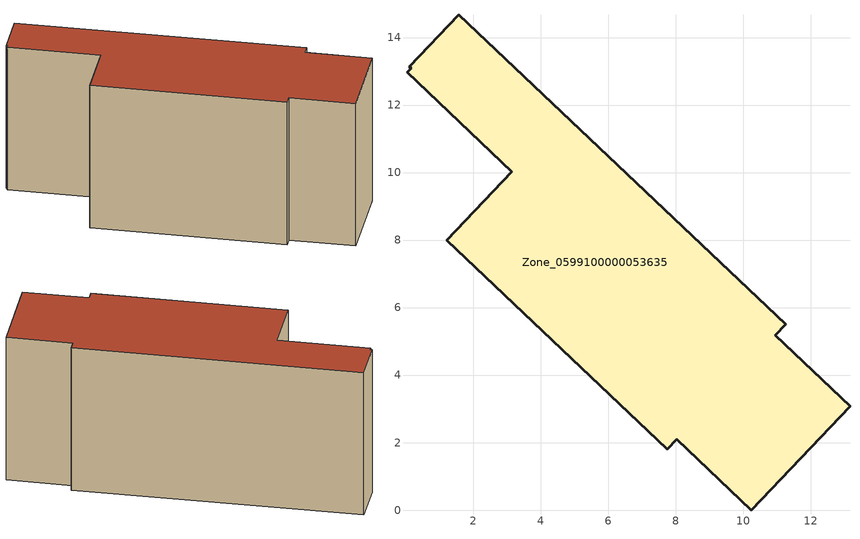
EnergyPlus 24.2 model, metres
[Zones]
Zone_0599100000053635
 floor ground (C_G): 10.96,5.18 13.17,3.08 10.24,0 8.03,2.1 7.75,1.8 1.22,7.99 3.15,10.03 0.06,12.97 0.16,13.08 0.1,13.13 1.57,14.67 11.26,5.5 z2.56
 wall outside (C_F): 1.22,7.99 7.75,1.8 8.03,2.1 10.24,0 13.17,3.08 10.96,5.18 11.26,5.5 1.57,14.67 0.1,13.13 0.16,13.08 0.06,12.97 3.15,10.03 1.22,7.99 z2.56:9.88
 roof outside (C_R): 0.16,13.08 0.06,12.97 3.15,10.03 1.22,7.99 7.75,1.8 8.03,2.1 10.24,0 13.17,3.08 10.96,5.18 11.26,5.5 1.57,14.67 0.1,13.13 z9.88
[BUILDING]
Pand.0599100000053635: North Axis=0; Terrain=City; Loads Convergence Tolerance Value=0.04; Temperature Convergence Tolerance Value=0.4; Solar Distribution=FullExterior; Maximum Number of Warmup Days=25; Minimum Number of Warmup Days=1
[Site:Location]
Rotterdam.The.Hague.AP_ZH_NLD Design_Conditions: Latitude=51.96; Longitude=4.45; Time Zone=1; Elevation=-4.5
[SITE:GROUNDTEMPERATURE:BUILDINGSURFACE]
18, 18, 18, 18, 18, 18, 18, 18, 18, 18, 18, 18
[MATERIAL] Thermal Absorptance=0.9; Solar Absorptance=0.7; Visible Absorptance=0.7
Name | Roughness | Thickness | Conductivity | Density | Specific Heat
G.TI.1975-1991 | MediumSmooth | 0.15 | 0.288461 | 540 | 1210
F.TI.1975-1991 | Rough | 0.3 | 0.230769 | 1920 | 840
R.TI.1975-1991 | MediumRough | 0.2 | 0.153846 | 1500 | 1000
[CONSTRUCTION]
C_G: G.TI.1975-1991
C_F: F.TI.1975-1991
C_R: R.TI.1975-1991
[ZONE]
Zone_0599100000053635: Type=1; Multiplier=1; Ceiling Height=Autocalculate; Volume=Autocalculate; Floor Area=autocalculate; Part of Total Floor Area=Yes
[ZONEINFILTRATION:DESIGNFLOWRATE]
Infil_Zone_0599100000053635: Zone or ZoneList or Space or SpaceList=Zone_0599100000053635; Schedule=AlwaysOn; Design Flow Rate Calculation Method=Flow/Area; Flow Rate per Floor Area=0.003; Constant Term Coefficient=1; Temperature Term Coefficient=0; Velocity Term Coefficient=0; Velocity Squared Term Coefficient=0
[HVACTEMPLATE:ZONE:IDEALLOADSAIRSYSTEM]
Zone_0599100000053635: Maximum Heating Supply Air Temperature=50; Minimum Cooling Supply Air Temperature=13; Maximum Heating Supply Air Humidity Ratio=0.0156; Minimum Cooling Supply Air Humidity Ratio=0.0077; Heating Limit=NoLimit; Cooling Limit=NoLimit; Dehumidification Control Type=ConstantSensibleHeatRatio; Cooling Sensible Heat Ratio=0.7; Dehumidification Setpoint=60; Humidification Control Type=None; Humidification Setpoint=30; Outdoor Air Method=None; Outdoor Air Flow Rate per Person=0.00944; Outdoor Air Flow Rate per Zone Floor Area=0; Outdoor Air Flow Rate per Zone=0; Demand Controlled Ventilation Type=None; Outdoor Air Economizer Type=NoEconomizer; Heat Recovery Type=None; Sensible Heat Recovery Effectiveness=0.7; Latent Heat Recovery Effectiveness=0.65
[ZONECONTROL:THERMOSTAT]
ThermostatControl_Zone_0599100000053635: Zone or ZoneList=Zone_0599100000053635; Control Type Schedule=DualSetpointControlType; Control 1=Thermostat_Zone_0599100000053635; Temperature Difference Between Cutout And Setpoint=0
[THERMOSTATSETPOINT:DUALSETPOINT]
Thermostat_Zone_0599100000053635: Heating Setpoint Temperature Schedule=HeatingSetpoint_Zone_0599100000053635; Cooling Setpoint Temperature Schedule=CoolingSetpoint_Zone_0599100000053635
[SCHEDULE:COMPACT]
HeatingSetpoint_Zone_0599100000053635: Through: 12/31, For: AllDays, Until: 24:00, 21
CoolingSetpoint_Zone_0599100000053635: Through: 12/31, For: AllDays, Until: 24:00, 24
DualSetpointControlType: Through: 12/31, For: AllDays, Until: 24:00, 4
AlwaysOn: Through: 12/31, For: AllDays, Until: 24:00, 1
